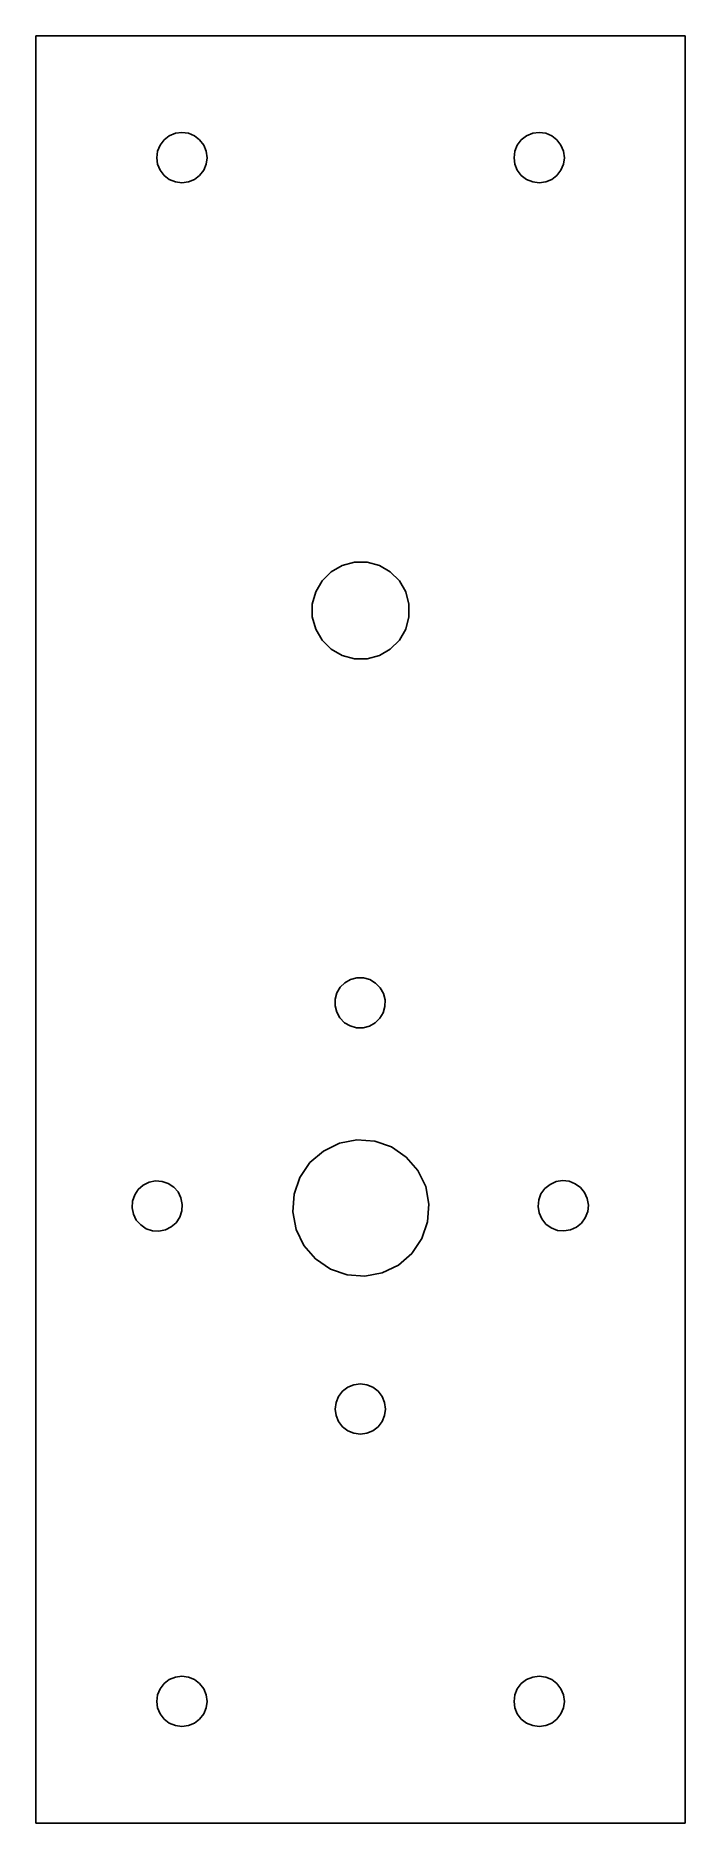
# Model space of a CAD drawing. Extents: x 66 to 106, y -52 to 58.
import ezdxf

# ---------------------------------------------------------------- set-up
doc = ezdxf.new("R2010")
doc.units = 0
doc.header["$MEASUREMENT"] = 0
doc.layers.get('0').update_dxf_attribs({"linetype": 'CONTINUOUS'})

msp = doc.modelspace()

# ---------------------------------------------------------------- linework, layer by layer
for p, q in [((66.21, 58.08), (106.21, 58.08)), ((66.21, -51.92), (66.21, 58.08)), ((106.21, 58.08), (106.21, -51.92)), ((74.11, 51.68), (74.43, 51.93)), ((74.43, 51.93), (74.81, 52.08)), ((74.81, 52.08), (75.21, 52.13)), ((75.21, 52.13), (75.61, 52.08)), ((75.61, 52.08), (75.98, 51.93)), ((75.98, 51.93), (76.3, 51.68)), ((96.11, 51.68), (96.43, 51.93)), ((96.43, 51.93), (96.81, 52.08)), ((96.81, 52.08), (97.21, 52.13)), ((97.21, 52.13), (97.61, 52.08)), ((97.61, 52.08), (97.98, 51.93)), ((97.98, 51.93), (98.3, 51.68)), ((73.66, 50.58), (73.71, 50.98)), ((73.71, 50.98), (73.86, 51.36)), ((73.86, 51.36), (74.11, 51.68)), ((76.3, 51.68), (76.55, 51.36)), ((76.55, 51.36), (76.7, 50.98)), ((76.7, 50.98), (76.76, 50.58)), ((95.66, 50.58), (95.71, 50.98)), ((95.71, 50.98), (95.86, 51.36)), ((95.86, 51.36), (96.11, 51.68)), ((98.3, 51.68), (98.55, 51.36)), ((98.55, 51.36), (98.7, 50.98)), ((98.7, 50.98), (98.76, 50.58)), ((73.71, 50.18), (73.66, 50.58)), ((73.86, 49.81), (73.71, 50.18)), ((74.11, 49.49), (73.86, 49.81)), ((76.55, 49.81), (76.3, 49.49)), ((76.7, 50.18), (76.55, 49.81)), ((76.76, 50.58), (76.7, 50.18)), ((95.71, 50.18), (95.66, 50.58)), ((95.86, 49.81), (95.71, 50.18)), ((96.11, 49.49), (95.86, 49.81)), ((98.55, 49.81), (98.3, 49.49)), ((98.7, 50.18), (98.55, 49.81)), ((98.76, 50.58), (98.7, 50.18)), ((74.43, 49.24), (74.11, 49.49)), ((74.81, 49.09), (74.43, 49.24)), ((75.21, 49.03), (74.81, 49.09)), ((75.61, 49.09), (75.21, 49.03)), ((75.98, 49.24), (75.61, 49.09)), ((76.3, 49.49), (75.98, 49.24)), ((96.43, 49.24), (96.11, 49.49)), ((96.81, 49.09), (96.43, 49.24)), ((97.21, 49.03), (96.81, 49.09)), ((97.61, 49.09), (97.21, 49.03)), ((97.98, 49.24), (97.61, 49.09)), ((98.3, 49.49), (97.98, 49.24)), ((84.39, 25.1), (85.07, 25.49)), ((85.07, 25.49), (85.83, 25.69)), ((85.83, 25.69), (86.61, 25.69)), ((86.61, 25.69), (87.37, 25.49)), ((88.04, 25.1), (87.37, 25.49)), ((83.45, 23.87), (83.84, 24.55)), ((83.84, 24.55), (84.39, 25.1)), ((88.04, 25.1), (88.6, 24.55)), ((88.6, 24.55), (88.99, 23.87)), ((83.24, 23.11), (83.45, 23.87)), ((83.24, 22.33), (83.24, 23.11)), ((89.19, 23.11), (88.99, 23.87)), ((89.19, 23.11), (89.19, 22.33)), ((83.45, 21.57), (83.24, 22.33)), ((89.19, 22.33), (88.99, 21.57)), ((83.84, 20.89), (83.45, 21.57)), ((88.6, 20.89), (88.99, 21.57)), ((83.84, 20.89), (84.39, 20.34)), ((84.39, 20.34), (85.07, 19.95)), ((85.07, 19.95), (85.83, 19.74)), ((87.37, 19.95), (86.61, 19.74)), ((87.37, 19.95), (88.04, 20.34)), ((88.04, 20.34), (88.6, 20.89)), ((85.83, 19.74), (86.61, 19.74)), ((85.25, -0.19), (85.6, 0.01)), ((85.6, 0.01), (85.99, 0.11)), ((85.99, 0.11), (86.4, 0.11)), ((86.4, 0.11), (86.79, 0)), ((84.64, -1.21), (84.75, -0.82)), ((84.75, -0.82), (84.96, -0.47)), ((84.96, -0.47), (85.25, -0.19)), ((86.79, 0), (87.14, -0.21)), ((87.14, -0.21), (87.42, -0.5)), ((87.42, -0.5), (87.62, -0.85)), ((87.62, -0.85), (87.72, -1.24)), ((84.64, -1.61), (84.64, -1.21)), ((84.74, -2.01), (84.64, -1.61)), ((84.94, -2.36), (84.74, -2.01)), ((87.6, -2.04), (87.4, -2.38)), ((87.71, -1.65), (87.6, -2.04)), ((87.72, -1.24), (87.71, -1.65)), ((85.22, -2.65), (84.94, -2.36)), ((85.57, -2.85), (85.22, -2.65)), ((85.96, -2.96), (85.57, -2.85)), ((86.37, -2.97), (85.96, -2.96)), ((86.76, -2.87), (86.37, -2.97)), ((87.11, -2.67), (86.76, -2.87)), ((87.4, -2.38), (87.11, -2.67)), ((84.91, -10.07), (85.99, -9.86)), ((85.99, -9.86), (87.08, -9.94)), ((83.09, -11.26), (83.92, -10.55)), ((83.92, -10.55), (84.91, -10.07)), ((87.08, -9.94), (88.12, -10.3)), ((88.12, -10.3), (89.02, -10.92)), ((89.02, -10.92), (89.74, -11.75)), ((82.48, -12.17), (83.09, -11.26)), ((89.74, -11.75), (90.22, -12.74)), ((72.3, -13.25), (72.52, -12.92)), ((72.52, -12.92), (72.82, -12.65)), ((72.82, -12.65), (73.19, -12.47)), ((73.19, -12.47), (73.58, -12.39)), ((73.58, -12.39), (73.99, -12.42)), ((73.99, -12.42), (74.37, -12.54)), ((74.37, -12.54), (74.71, -12.77)), ((74.71, -12.77), (74.97, -13.07)), ((74.97, -13.07), (75.15, -13.43)), ((82.12, -13.21), (82.48, -12.17)), ((90.22, -12.74), (90.42, -13.81)), ((97.18, -13.56), (97.32, -13.18)), ((97.32, -13.18), (97.56, -12.85)), ((97.56, -12.85), (97.88, -12.6)), ((97.88, -12.6), (98.25, -12.43)), ((98.25, -12.43), (98.64, -12.37)), ((98.64, -12.37), (99.05, -12.41)), ((99.05, -12.41), (99.43, -12.56)), ((99.43, -12.56), (99.75, -12.79)), ((99.75, -12.79), (100.01, -13.11)), ((100.01, -13.11), (100.17, -13.48)), ((72.14, -14.04), (72.17, -13.64)), ((72.22, -14.44), (72.14, -14.04)), ((72.17, -13.64), (72.3, -13.25)), ((75.21, -14.23), (75.08, -14.62)), ((75.15, -13.43), (75.23, -13.83)), ((75.23, -13.83), (75.21, -14.23)), ((82.04, -14.3), (82.12, -13.21)), ((90.42, -13.81), (90.34, -14.91)), ((97.14, -13.96), (97.18, -13.56)), ((97.2, -14.36), (97.14, -13.96)), ((100.2, -14.28), (100.05, -14.66)), ((100.17, -13.48), (100.24, -13.88)), ((100.24, -13.88), (100.2, -14.28)), ((72.4, -14.8), (72.22, -14.44)), ((72.67, -15.1), (72.4, -14.8)), ((73.01, -15.33), (72.67, -15.1)), ((73.39, -15.46), (73.01, -15.33)), ((74.55, -15.22), (74.19, -15.4)), ((74.86, -14.96), (74.55, -15.22)), ((75.08, -14.62), (74.86, -14.96)), ((82.24, -15.38), (82.04, -14.3)), ((82.72, -16.36), (82.24, -15.38)), ((90.34, -14.91), (89.98, -15.94)), ((97.37, -14.73), (97.2, -14.36)), ((97.62, -15.05), (97.37, -14.73)), ((97.95, -15.28), (97.62, -15.05)), ((98.33, -15.43), (97.95, -15.28)), ((99.5, -15.24), (99.13, -15.4)), ((99.81, -14.98), (99.5, -15.24)), ((100.05, -14.66), (99.81, -14.98)), ((73.79, -15.48), (73.39, -15.46)), ((74.19, -15.4), (73.79, -15.48)), ((83.44, -17.19), (82.72, -16.36)), ((89.98, -15.94), (89.37, -16.85)), ((98.73, -15.47), (98.33, -15.43)), ((99.13, -15.4), (98.73, -15.47)), ((84.35, -17.81), (83.44, -17.19)), ((88.54, -17.57), (87.55, -18.04)), ((89.37, -16.85), (88.54, -17.57)), ((85.38, -18.17), (84.35, -17.81)), ((86.47, -18.25), (85.38, -18.17)), ((87.55, -18.04), (86.47, -18.25)), ((85.1, -25.33), (85.42, -25.09)), ((85.42, -25.09), (85.8, -24.93)), ((85.8, -24.93), (86.2, -24.88)), ((86.2, -24.88), (86.6, -24.93)), ((86.6, -24.93), (86.97, -25.09)), ((86.97, -25.09), (87.29, -25.33)), ((84.65, -26.43), (84.7, -26.03)), ((84.7, -26.03), (84.85, -25.65)), ((84.85, -25.65), (85.1, -25.33)), ((87.29, -25.33), (87.54, -25.65)), ((87.54, -25.65), (87.69, -26.03)), ((87.69, -26.03), (87.75, -26.43)), ((84.7, -26.83), (84.65, -26.43)), ((84.85, -27.2), (84.7, -26.83)), ((85.1, -27.52), (84.85, -27.2)), ((87.54, -27.2), (87.29, -27.52)), ((87.69, -26.83), (87.54, -27.2)), ((87.75, -26.43), (87.69, -26.83)), ((85.42, -27.77), (85.1, -27.52)), ((85.8, -27.92), (85.42, -27.77)), ((86.2, -27.98), (85.8, -27.92)), ((86.6, -27.92), (86.2, -27.98)), ((86.97, -27.77), (86.6, -27.92)), ((87.29, -27.52), (86.97, -27.77)), ((74.81, -42.92), (75.21, -42.87)), ((75.21, -42.87), (75.61, -42.92)), ((96.81, -42.92), (97.21, -42.87)), ((97.21, -42.87), (97.61, -42.92)), ((73.71, -44.02), (73.86, -43.64)), ((73.86, -43.64), (74.11, -43.32)), ((74.11, -43.32), (74.43, -43.07)), ((74.43, -43.07), (74.81, -42.92)), ((75.61, -42.92), (75.98, -43.07)), ((75.98, -43.07), (76.3, -43.32)), ((76.3, -43.32), (76.55, -43.64)), ((76.55, -43.64), (76.7, -44.02)), ((95.71, -44.02), (95.86, -43.64)), ((95.86, -43.64), (96.11, -43.32)), ((96.11, -43.32), (96.43, -43.07)), ((96.43, -43.07), (96.81, -42.92)), ((97.61, -42.92), (97.98, -43.07)), ((97.98, -43.07), (98.3, -43.32)), ((98.3, -43.32), (98.55, -43.64)), ((98.55, -43.64), (98.7, -44.02)), ((73.66, -44.42), (73.71, -44.02)), ((73.71, -44.82), (73.66, -44.42)), ((73.86, -45.19), (73.71, -44.82)), ((76.7, -44.82), (76.55, -45.19)), ((76.7, -44.02), (76.76, -44.42)), ((76.76, -44.42), (76.7, -44.82)), ((95.66, -44.42), (95.71, -44.02)), ((95.71, -44.82), (95.66, -44.42)), ((95.86, -45.19), (95.71, -44.82)), ((98.7, -44.82), (98.55, -45.19)), ((98.7, -44.02), (98.76, -44.42)), ((98.76, -44.42), (98.7, -44.82)), ((74.11, -45.51), (73.86, -45.19)), ((74.43, -45.76), (74.11, -45.51)), ((74.81, -45.91), (74.43, -45.76)), ((75.21, -45.97), (74.81, -45.91)), ((75.61, -45.91), (75.21, -45.97)), ((75.98, -45.76), (75.61, -45.91)), ((76.3, -45.51), (75.98, -45.76)), ((76.55, -45.19), (76.3, -45.51)), ((96.11, -45.51), (95.86, -45.19)), ((96.43, -45.76), (96.11, -45.51)), ((96.81, -45.91), (96.43, -45.76)), ((97.21, -45.97), (96.81, -45.91)), ((97.61, -45.91), (97.21, -45.97)), ((97.98, -45.76), (97.61, -45.91)), ((98.3, -45.51), (97.98, -45.76)), ((98.55, -45.19), (98.3, -45.51)), ((106.21, -51.92), (66.21, -51.92))]:
    msp.add_line(p, q)

doc.saveas('drawing.dxf')
